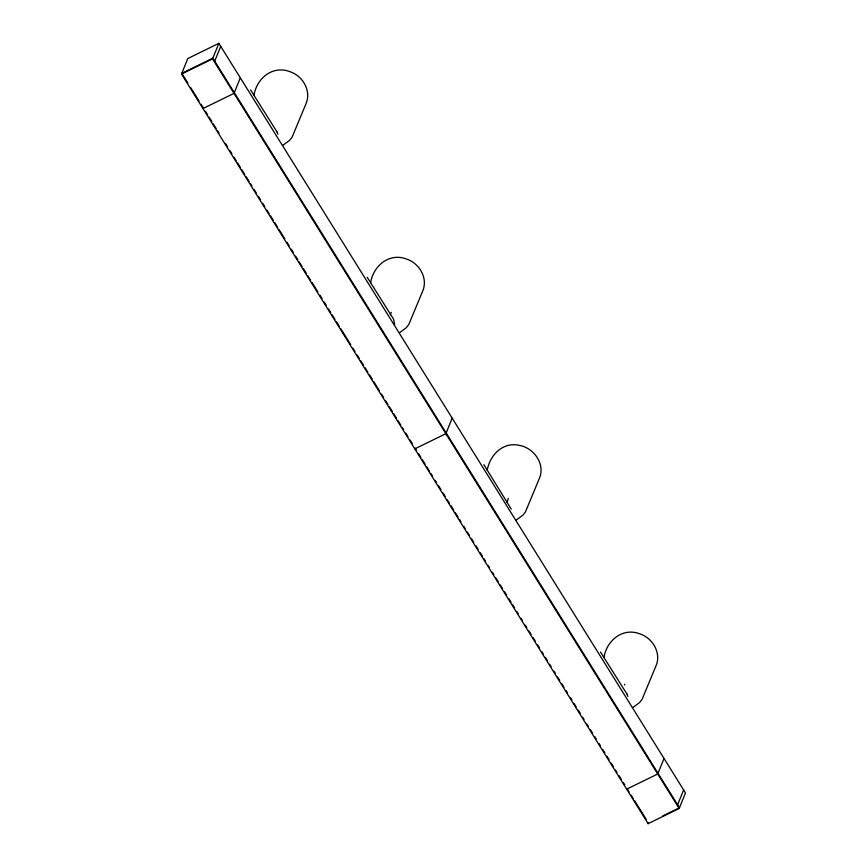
<?xml version="1.0" encoding="UTF-8"?>
<svg xmlns="http://www.w3.org/2000/svg" width="867" height="867" viewBox="0 0 867 867"><rect width="100%" height="100%" fill="white"/><g stroke="black" fill="none" stroke-linecap="round" stroke-linejoin="round"><path stroke-width="1.3" d="M181.506 74.053L187.825 58.512L218.863 43.35L685.494 792.947L679.175 808.488L648.137 823.65L181.506 74.053L212.545 58.902L218.863 43.35M214.713 61.156L220.727 46.352M240.322 77.835L234.014 93.376L202.976 108.538L203.268 107.801L201.122 104.354M253.944 95.359C256.816 77.824 273.224 64.732 290.651 71.939C302.724 76.22 311.134 90.461 306.354 102.87L292.157 137.04L289.643 140.324L283 145.212M370.599 282.761C373.471 265.226 389.879 252.134 407.317 259.341C419.39 263.622 427.799 277.863 423.02 290.272L408.812 324.442L406.298 327.715L399.665 332.614M390.269 314.819L391.266 312.358M452.173 418.143L445.866 433.695L414.827 448.857M487.254 470.163C489.963 454.742 503.359 441.346 519.701 445.465C533.812 448.011 545.072 463.607 539.675 477.674L525.467 511.844L522.953 515.117L516.32 520.005M506.924 502.221L507.921 499.75A4.584 4.129 22.1 0 0 508.17 498.33M603.92 657.554C606.792 640.019 623.2 626.928 640.626 634.135C652.699 638.415 661.109 652.656 656.33 665.065L642.133 699.236L639.618 702.519L632.975 707.407M626.971 788.428L626.678 789.165L657.717 774.003L664.024 758.462M648.137 823.65L648.44 822.913M677.615 804.749L683.629 789.945M662.767 815.912L679.479 807.751L212.849 58.154L181.81 73.316L187.879 83.059M250.53 89.843L276.898 131.741M367.185 277.245L393.553 319.143L394.691 324.486M483.84 464.647L511.248 509.081M600.495 652.038L626.874 693.936M212.545 58.902L679.175 808.488M190.675 87.556L192.073 89.81M192.539 90.558L196.278 96.551M196.831 97.451L199.074 101.049M205.425 111.247L207.571 114.693M209.001 117.002L211.862 121.597M213.293 123.894L216.154 128.489M217.584 130.798L219.015 133.095M225.463 143.445L227.609 146.891M229.755 150.338L231.901 153.784M234.047 157.241L236.192 160.688M237.623 162.985L240.484 167.58M241.926 169.889L244.787 174.484M246.217 176.781L249.078 181.376M250.509 183.685L251.939 185.982M254.085 189.429L256.231 192.875M258.388 196.332L260.534 199.778M262.679 203.225L264.825 206.671M266.971 210.128L269.117 213.575M270.547 215.872L273.408 220.467M274.839 222.765L277.711 227.371M279.141 229.668L284.864 238.869M287.01 242.316L289.155 245.762M291.301 249.208L293.447 252.665M295.604 256.112L297.749 259.558M299.18 261.856L302.041 266.462M303.472 268.759L306.333 273.354M307.763 275.652L310.624 280.258M312.066 282.555L317.788 291.756M319.934 295.203L322.08 298.649M324.225 302.095L326.371 305.552M328.517 308.999L330.674 312.445M332.104 314.743L334.965 319.349M336.396 321.646L339.257 326.241M340.688 328.539L350.712 344.643M352.858 348.09L355.004 351.536M357.15 354.982L359.296 358.439M360.726 360.737L363.587 365.332M365.029 367.63L367.89 372.236M369.32 374.533L372.181 379.128M373.612 381.426L379.334 390.627M381.48 394.073L383.637 397.53M385.782 400.977L387.928 404.423M389.359 406.721L392.22 411.326M393.651 413.624L396.512 418.219M397.942 420.517L400.814 425.123M402.245 427.42L403.675 429.718M405.821 433.164L407.967 436.621M410.113 440.068L412.258 443.514M415.12 448.109L416.55 450.417M418.707 453.864L420.853 457.31M422.283 459.608L425.144 464.213M426.575 466.511L429.436 471.106M430.866 473.404L432.297 475.712M435.158 480.307L436.6 482.605M438.745 486.051L440.891 489.508M443.037 492.955L445.183 496.401M447.329 499.847L449.474 503.304M450.905 505.602L453.777 510.197M455.208 512.495L458.069 517.1M459.499 519.398L460.93 521.696M463.791 526.291L465.221 528.588M467.367 532.045L469.513 535.492M471.67 538.938L473.815 542.395M475.961 545.842L478.107 549.288M480.253 552.734L482.399 556.191M483.829 558.489L485.26 560.786M488.121 565.382L489.562 567.679M492.423 572.285L493.854 574.583M496 578.029L498.146 581.475M500.292 584.932L502.437 588.379M504.583 591.825L506.74 595.282M508.886 598.729L511.031 602.175M512.462 604.472L514.608 607.919M516.754 611.376L518.184 613.673M521.045 618.269L522.476 620.566M525.348 625.172L526.778 627.47M528.924 630.916L531.07 634.362M533.216 637.819L535.362 641.266M537.507 644.712L539.653 648.158M541.81 651.616L543.241 653.913M545.386 657.359L547.532 660.806M549.678 664.263L551.109 666.56M553.97 671.156L555.4 673.453M557.546 676.91L559.703 680.357M561.849 683.803L563.994 687.249M566.14 690.706L567.571 693.004M570.432 697.599L571.862 699.897M574.008 703.354L576.154 706.8M578.311 710.246L580.457 713.693M582.602 717.15L584.033 719.447M586.894 724.043L588.325 726.34M590.47 729.797L592.616 733.244M594.773 736.69L596.203 738.987M599.064 743.593L600.495 745.891M602.641 749.337L604.787 752.784M606.933 756.241L609.078 759.687M611.224 763.133L613.381 766.58M615.527 770.037L616.957 772.334M619.103 775.781L621.249 779.227M623.395 782.684L624.825 784.982M627.675 789.555L629.117 791.874M631.176 795.18L633.419 798.778M634.677 800.794L637.711 805.671M638.177 806.418L642.003 812.563M642.371 813.17L643.769 815.413M644.148 816.01L646.294 819.467M626.884 693.947L627.903 696.483M276.909 131.751L277.928 134.287M624.533 684.28A4.584 4.129 22.1 0 1 624.749 684.995"/></g></svg>
